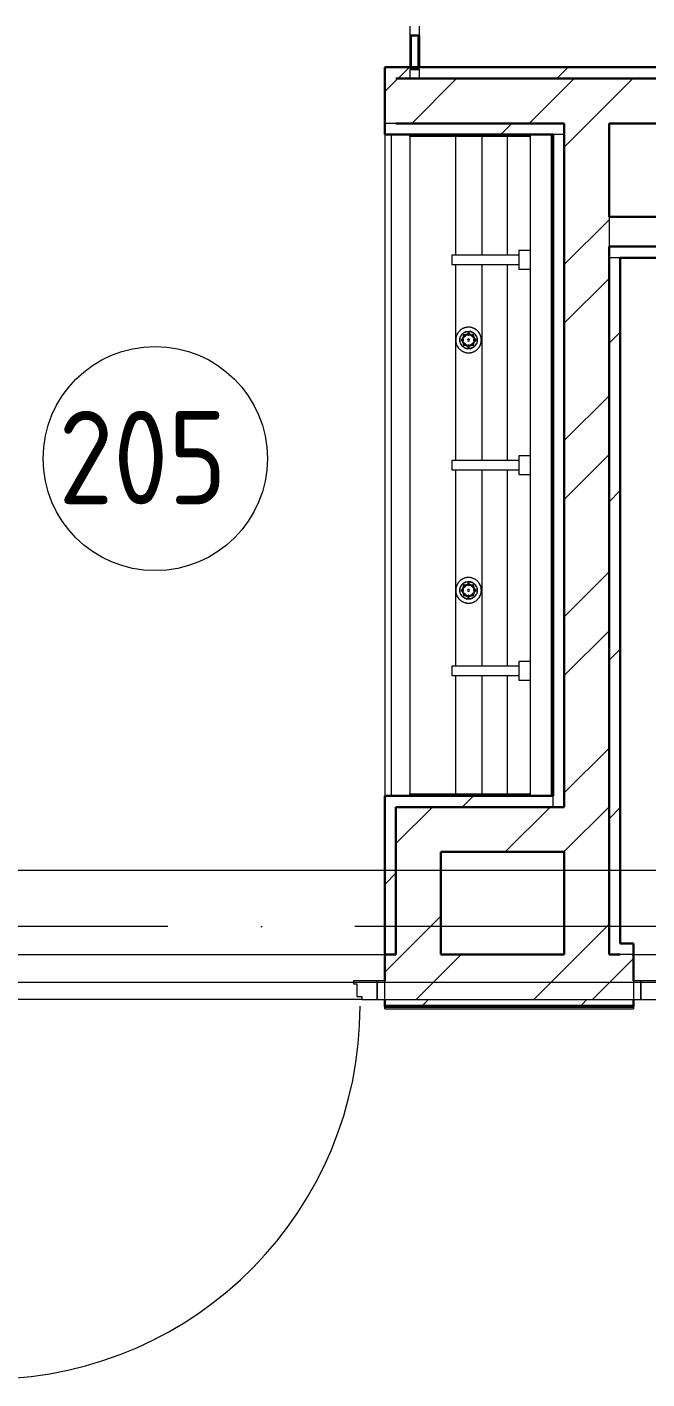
# Model space of a CAD drawing. Header units: millimetres. Extents: x -586848 to 520591, y -385801 to 675781.
# Drawn here: x 114362 to 116019, y 621460 to 625079 of the extents above; entities that cross this region are included whole.
import ezdxf

# ---------------------------------------------------------------- set-up
doc = ezdxf.new("R2010")
doc.units = ezdxf.units.MM
doc.linetypes.add('ADSK_Линия сетки', pattern=[25, 20, -2.5, 0, -2.5])
doc.linetypes.add('ADSK_Сверху', pattern=[450, 300, -150])
for name, color, linetype, lineweight in [('Витраж', 7, 'Continuous', 9), ('Двери', 252, 'Continuous', 9), ('Линии', 7, 'Continuous', 9), ('Марки помещений', 252, 'Continuous', 20), ('Ограждение', 252, 'Continuous', 9), ('Оси', 252, 'Continuous', 9), ('Сантехника', 252, 'Continuous', 9), ('Стены наружные', 7, 'Continuous', 18), ('Стены разрез', 7, 'Continuous', 30), ('Стены штриховка', 7, 'Continuous', 9)]:
    doc.layers.add(name, color=color, linetype=linetype, lineweight=lineweight)
doc.layers.add('Двери открывание', color=7, linetype='Continuous', lineweight=9, true_color=0xc0c0c0)
doc.styles.add('GOST Common_2', font='', dxfattribs={"width": 0.9, "height": 250})
doc.styles.get('GOST Common_2').set_extended_font_data('GOST type B')

# ---------------------------------------------------------------- blocks, each defined once
blk = doc.blocks.new('2 этаж')
at = {"layer": 'Витраж', "color": 251, "lineweight": 18, "true_color": 0x636466, "extrusion": (0, 0, -1)}
for p, q in [((116188.5, -7629.3), (116188.5, -7654.3)), ((116213.5, -7654.3), (116213.5, -7629.3)), ((116188.5, -7654.3), (116213.5, -7654.3))]:
    blk.add_line(p, q, dxfattribs=at)
at = {"layer": 'Витраж', "color": 251, "true_color": 0x636466}
for p, q in [((116188.5, -7654.3), (116188.5, -7739.3)), ((116213.5, -7654.3), (116213.5, -7739.3))]:
    blk.add_line(p, q, dxfattribs=at)
at = {"layer": 'Витраж', "color": 251, "lineweight": 18, "true_color": 0x636466}
for p, q in [((116213.5, -7744.3), (116188.5, -7744.3)), ((116188.5, -7744.3), (116188.5, -7769.3)), ((116188.5, -7769.3), (116213.5, -7769.3)), ((116213.5, -7769.3), (116213.5, -7744.3))]:
    blk.add_line(p, q, dxfattribs=at)
at = {"layer": 'Двери', "color": 251, "true_color": 0x636466}
for p, q in [((116101, -10184.3), (116037, -10184.3)), ((116037, -10184.3), (116037, -10192.3)), ((116037, -10192.3), (116046, -10192.3)), ((116046, -10192.3), (116046, -10226.3)), ((116121, -10184.3), (116101, -10184.3)), ((116101, -10184.3), (116101, -10234.3)), ((116101, -10234.3), (116101, -10184.3)), ((116121, -10234.3), (116121, -10184.3)), ((116786, -10184.3), (116786, -10234.3)), ((116806, -10184.3), (116786, -10184.3)), ((116806, -10234.3), (116806, -10184.3)), ((116870, -10184.3), (116806, -10184.3)), ((116806, -10184.3), (116806, -10234.3)), ((116046, -10226.3), (116060, -10226.3)), ((116060, -10226.3), (116060, -10234.3)), ((116060, -10234.3), (116101, -10234.3)), ((116101, -10234.3), (116121, -10234.3)), ((116786, -10234.3), (116806, -10234.3)), ((116806, -10234.3), (116847, -10234.3))]:
    blk.add_line(p, q, dxfattribs=at)
at = {"layer": 'Двери открывание', "color": 251, "true_color": 0x636466}
blk.add_arc((115057, -10252.3), 998, 271.0334, 0, dxfattribs=at)
at = {"layer": 'Линии', "color": 251, "linetype": 'ADSK_Сверху', "ltscale": 100, "true_color": 0x636466}
for p, q in [((117881, -9889.3), (107016, -9889.3)), ((117881, -10189.3), (107016, -10189.3))]:
    blk.add_line(p, q, dxfattribs=at)
at = {"layer": 'Марки помещений', "color": 251, "true_color": 0x636466}
blk.add_circle((115507.3, -8786.5), 300, dxfattribs=at)
at = {"layer": 'Ограждение', "color": 251, "true_color": 0x636466}
for p, q in [((116121, -10259.3), (116121, -10254.3)), ((116121, -10259.3), (116786, -10259.3)), ((116786, -10254.3), (116786, -10259.3))]:
    blk.add_line(p, q, dxfattribs=at)
at = {"layer": 'Оси', "color": 251, "linetype": 'ADSK_Линия сетки', "ltscale": 100, "true_color": 0x636466}
blk.add_line((170543.3, -10039.3), (93565.9, -10039.3), dxfattribs=at)
at = {"layer": 'Сантехника', "color": 251, "true_color": 0x636466}
for p, q in [((116121, -7919.3), (116121, -9689.3)), ((116138, -7919.3), (116138, -9689.3)), ((116188, -7924.3), (116188, -7919.3)), ((116188, -7924.3), (116188, -9684.3)), ((116499.1, -7924.3), (116188, -7924.3)), ((116309.9, -7924.3), (116309.9, -8241.8)), ((116380.6, -7924.3), (116380.6, -8241.8)), ((116448.6, -7924.3), (116448.6, -8241.8)), ((116499.1, -7919.3), (116499.1, -7924.3)), ((116507.6, -7924.3), (116499.1, -7924.3)), ((116507.6, -7924.3), (116510, -7924.3)), ((116510, -7919.3), (116510, -7924.3)), ((116510, -7924.3), (116510, -7919.3)), ((116510, -7924.3), (116510, -9684.3)), ((116566, -7919.3), (116566, -9689.3)), ((116480, -8241.8), (116300, -8241.8)), ((116300, -8241.8), (116300, -8266.8)), ((116510, -8229.3), (116480, -8229.3)), ((116480, -8229.3), (116480, -8279.3)), ((116300, -8266.8), (116480, -8266.8)), ((116309.9, -8266.8), (116309.9, -8791.8)), ((116380.6, -8266.8), (116380.6, -8791.8)), ((116448.6, -8266.7), (116448.6, -8791.8)), ((116480, -8279.3), (116510, -8279.3)), ((116480, -8791.8), (116300, -8791.8)), ((116300, -8791.8), (116300, -8816.8)), ((116510, -8779.3), (116480, -8779.3)), ((116480, -8779.3), (116480, -8829.3)), ((116300, -8816.8), (116480, -8816.8)), ((116309.9, -8816.8), (116309.9, -9341.8)), ((116380.6, -8816.8), (116380.6, -9341.8)), ((116448.6, -8816.7), (116448.6, -9341.8)), ((116480, -8829.3), (116510, -8829.3)), ((116510, -9329.3), (116480, -9329.3)), ((116480, -9329.3), (116480, -9379.3)), ((116480, -9341.8), (116300, -9341.8)), ((116300, -9341.8), (116300, -9366.8)), ((116300, -9366.8), (116480, -9366.8)), ((116309.9, -9366.8), (116309.9, -9684.3)), ((116380.6, -9366.8), (116380.6, -9684.3)), ((116448.6, -9366.7), (116448.6, -9684.3)), ((116480, -9379.3), (116510, -9379.3)), ((116188, -9689.3), (116188, -9684.3)), ((116188, -9684.3), (116499.1, -9684.3)), ((116499.1, -9684.3), (116507.6, -9684.3)), ((116499.1, -9684.3), (116499.1, -9689.3)), ((116510, -9684.3), (116507.6, -9684.3)), ((116510, -9684.3), (116510, -9689.3)), ((116510, -9689.3), (116510, -9684.3))]:
    blk.add_line(p, q, dxfattribs=at)
at = {"layer": 'Сантехника', "color": 251, "true_color": 0x636466, "flags": 128}
for points in [[(116379.3, -8469.3), (116379.3, -8467.9), (116379.2, -8466.5), (116379.1, -8465.1), (116378.9, -8463.8), (116378.6, -8462.4), (116378.3, -8461.1), (116378, -8459.8), (116377.6, -8458.5), (116377.1, -8457.2), (116376.6, -8455.9), (116376, -8454.6), (116375.4, -8453.4), (116374.8, -8452.2), (116374.1, -8451), (116373.3, -8449.9), (116372.5, -8448.8), (116371.7, -8447.7), (116370.8, -8446.6), (116369.9, -8445.6), (116368.9, -8444.6), (116367.9, -8443.7), (116366.9, -8442.8), (116365.8, -8442), (116364.7, -8441.2), (116363.5, -8440.4), (116362.4, -8439.7), (116361.2, -8439), (116359.9, -8438.4), (116358.7, -8437.8), (116357.4, -8437.3), (116356.1, -8436.8), (116354.8, -8436.4), (116353.5, -8436), (116352.2, -8435.7), (116350.8, -8435.5), (116349.5, -8435.2), (116348.1, -8435.1), (116346.7, -8435), (116345.4, -8435), (116344, -8435), (116342.6, -8435), (116341.3, -8435.2), (116339.9, -8435.3), (116338.6, -8435.6), (116337.2, -8435.9), (116335.9, -8436.2), (116334.6, -8436.6), (116333.3, -8437), (116332, -8437.5), (116330.7, -8438.1), (116329.5, -8438.7), (116328.3, -8439.3), (116327.1, -8440), (116325.9, -8440.7), (116324.8, -8441.5), (116323.7, -8442.4), (116322.7, -8443.2), (116321.6, -8444.1), (116320.7, -8445.1), (116319.7, -8446.1), (116318.8, -8447.1), (116317.9, -8448.2), (116317.1, -8449.3), (116316.3, -8450.4), (116315.6, -8451.6), (116314.9, -8452.8), (116314.3, -8454), (116313.7, -8455.2), (116313.2, -8456.5), (116312.7, -8457.8), (116312.3, -8459.1), (116311.9, -8460.4), (116311.5, -8461.7), (116311.3, -8463.1), (116311, -8464.4), (116310.9, -8465.8), (116310.8, -8467.1), (116310.7, -8468.5), (116310.7, -8469.3)], [(116321.7, -8469.3), (116321.7, -8468.3), (116321.8, -8467.4), (116321.9, -8466.5), (116322, -8465.5), (116322.2, -8464.6), (116322.4, -8463.7), (116322.6, -8462.8), (116322.9, -8461.9), (116323.2, -8461), (116323.5, -8460.2), (116323.9, -8459.3), (116324.3, -8458.5), (116324.8, -8457.7), (116325.3, -8456.9), (116325.8, -8456.1), (116326.3, -8455.3), (116326.9, -8454.6), (116327.5, -8453.9), (116328.1, -8453.2), (116328.8, -8452.5), (116329.5, -8451.9), (116330.2, -8451.3), (116330.9, -8450.7), (116331.6, -8450.2), (116332.4, -8449.6), (116333.2, -8449.2), (116334, -8448.7), (116334.9, -8448.3), (116335.7, -8447.9), (116336.6, -8447.5), (116337.4, -8447.2), (116338.3, -8446.9), (116339.2, -8446.7), (116340.1, -8446.5), (116341, -8446.3), (116342, -8446.2), (116342.9, -8446), (116343.8, -8446), (116344.8, -8446), (116345.7, -8446), (116346.6, -8446), (116347.5, -8446.1), (116348.5, -8446.2), (116349.4, -8446.4), (116350.3, -8446.6), (116351.2, -8446.8), (116352.1, -8447.1), (116353, -8447.4), (116353.8, -8447.7), (116354.7, -8448.1), (116355.5, -8448.5), (116356.4, -8448.9), (116357.2, -8449.4), (116358, -8449.9), (116358.7, -8450.4), (116359.5, -8451), (116360.2, -8451.6), (116360.9, -8452.2), (116361.5, -8452.8), (116362.2, -8453.5), (116362.8, -8454.2), (116363.4, -8454.9), (116363.9, -8455.7), (116364.5, -8456.5), (116365, -8457.2), (116365.4, -8458.1), (116365.9, -8458.9), (116366.3, -8459.7), (116366.6, -8460.6), (116367, -8461.4), (116367.3, -8462.3), (116367.5, -8463.2), (116367.7, -8464.1), (116367.9, -8465), (116368.1, -8466), (116368.2, -8466.9), (116368.3, -8467.8), (116368.3, -8468.8), (116368.3, -8469.3)], [(116322.1, -8465), (116321.9, -8466), (116321.8, -8466.9), (116321.8, -8467.8), (116321.7, -8468.8), (116321.7, -8469.3)], [(116322, -8469.3), (116322, -8468.3), (116322, -8467.4), (116322.1, -8466.5), (116322.3, -8465.6), (116322.4, -8464.7), (116322.6, -8463.8)], [(116324.6, -8458.6), (116325, -8457.8), (116325.5, -8457), (116326, -8456.2), (116326.5, -8455.5), (116327.1, -8454.8), (116327.7, -8454.1), (116328.3, -8453.4), (116329, -8452.7), (116329.6, -8452.1), (116330.3, -8451.5), (116331, -8450.9)], [(116328.5, -8452.8), (116327.8, -8453.5), (116327.2, -8454.2), (116326.6, -8454.9), (116326.1, -8455.7), (116325.5, -8456.5), (116325, -8457.2), (116324.6, -8458.1)], [(116328.8, -8469.3), (116328.8, -8468.6), (116328.9, -8468), (116328.9, -8467.3), (116329, -8466.7), (116329.1, -8466), (116329.3, -8465.4), (116329.4, -8464.8), (116329.6, -8464.2), (116329.8, -8463.5), (116330.1, -8462.9), (116330.3, -8462.4), (116330.6, -8461.8), (116330.9, -8461.2), (116331.3, -8460.6), (116331.6, -8460.1), (116332, -8459.6), (116332.4, -8459.1), (116332.8, -8458.6), (116333.3, -8458.1), (116333.7, -8457.6), (116334.2, -8457.2), (116334.7, -8456.8), (116335.2, -8456.4), (116335.7, -8456), (116336.3, -8455.6)], [(116331.8, -8450.4), (116332.6, -8449.9), (116333.3, -8449.4), (116334.1, -8448.9), (116335, -8448.5), (116335.8, -8448.1), (116336.7, -8447.8), (116337.5, -8447.5)], [(116337, -8447.4), (116336.2, -8447.7), (116335.3, -8448.1), (116334.5, -8448.5)], [(116341.1, -8446.6), (116342, -8446.4), (116342.9, -8446.3), (116343.8, -8446.2), (116344.8, -8446.2), (116345.7, -8446.2), (116346.6, -8446.3), (116347.5, -8446.4), (116348.4, -8446.5), (116349.3, -8446.6), (116350.2, -8446.8), (116351.1, -8447), (116352, -8447.3), (116352.9, -8447.6), (116353.7, -8447.9), (116354.6, -8448.3), (116355.4, -8448.7), (116356.2, -8449.1), (116357, -8449.6), (116357.8, -8450.1), (116358.6, -8450.6), (116359.3, -8451.2), (116360, -8451.8), (116360.7, -8452.4), (116361.4, -8453), (116362, -8453.7), (116362.6, -8454.4), (116363.2, -8455.1), (116363.7, -8455.8), (116364.3, -8456.6), (116364.7, -8457.4), (116365.2, -8458.2)], [(116341.6, -8453.4), (116342.3, -8453.3), (116342.9, -8453.2), (116343.5, -8453.1), (116344.2, -8453.1), (116344.8, -8453.1), (116345.5, -8453.1), (116346.1, -8453.1), (116346.8, -8453.1), (116347.4, -8453.2), (116348.1, -8453.3)], [(116356, -8448.7), (116355.2, -8448.3), (116354.3, -8447.9), (116353.4, -8447.5), (116352.6, -8447.2), (116351.7, -8446.9), (116350.8, -8446.7), (116349.9, -8446.5), (116349, -8446.3), (116348, -8446.2)], [(116354, -8455.8), (116354.5, -8456.2), (116355.1, -8456.5), (116355.6, -8457), (116356, -8457.4), (116356.5, -8457.8), (116357, -8458.3), (116357.4, -8458.8), (116357.8, -8459.3), (116358.2, -8459.8), (116358.5, -8460.4), (116358.9, -8460.9), (116359.2, -8461.5), (116359.5, -8462), (116359.8, -8462.6), (116360, -8463.2), (116360.3, -8463.8), (116360.5, -8464.4), (116360.7, -8465.1), (116360.8, -8465.7), (116360.9, -8466.3), (116361, -8467), (116361.1, -8467.6), (116361.2, -8468.3), (116361.2, -8468.9), (116361.2, -8469.3)], [(116365.2, -8457.7), (116364.7, -8456.9), (116364.2, -8456.1), (116363.7, -8455.3), (116363.1, -8454.6), (116362.5, -8453.9), (116361.9, -8453.2), (116361.2, -8452.5)], [(116367.5, -8464.2), (116367.7, -8465.1), (116367.8, -8466), (116367.9, -8466.9), (116368, -8467.8), (116368, -8468.8), (116368, -8469.3)], [(116368.3, -8469.3), (116368.3, -8468.3), (116368.2, -8467.4), (116368.1, -8466.5), (116368, -8465.5)], [(116310.7, -8469.3), (116310.7, -8470.6), (116310.8, -8472), (116311, -8473.4), (116311.1, -8474.7), (116311.4, -8476.1), (116311.7, -8477.4), (116312, -8478.7), (116312.4, -8480), (116312.9, -8481.3), (116313.4, -8482.6), (116314, -8483.9), (116314.6, -8485.1), (116315.2, -8486.3), (116315.9, -8487.5), (116316.7, -8488.6), (116317.5, -8489.7), (116318.3, -8490.8), (116319.2, -8491.9), (116320.1, -8492.9), (116321.1, -8493.9), (116322.1, -8494.8), (116323.2, -8495.7), (116324.2, -8496.5), (116325.3, -8497.4), (116326.5, -8498.1), (116327.6, -8498.8), (116328.8, -8499.5), (116330.1, -8500.1), (116331.3, -8500.7), (116332.6, -8501.2), (116333.9, -8501.7), (116335.2, -8502.1), (116336.5, -8502.5), (116337.8, -8502.8), (116339.2, -8503.1), (116340.5, -8503.3), (116341.9, -8503.4), (116343.3, -8503.5), (116344.6, -8503.6), (116346, -8503.5), (116347.4, -8503.5), (116348.7, -8503.3), (116350.1, -8503.2), (116351.5, -8502.9), (116352.8, -8502.7), (116354.1, -8502.3), (116355.4, -8501.9), (116356.7, -8501.5), (116358, -8501), (116359.3, -8500.4), (116360.5, -8499.8), (116361.7, -8499.2), (116362.9, -8498.5), (116364.1, -8497.8), (116365.2, -8497), (116366.3, -8496.2), (116367.3, -8495.3), (116368.4, -8494.4), (116369.4, -8493.4), (116370.3, -8492.4), (116371.2, -8491.4), (116372.1, -8490.3), (116372.9, -8489.2), (116373.7, -8488.1), (116374.4, -8486.9), (116375.1, -8485.7), (116375.7, -8484.5), (116376.3, -8483.3), (116376.8, -8482), (116377.3, -8480.7), (116377.8, -8479.4), (116378.1, -8478.1), (116378.5, -8476.8), (116378.7, -8475.4), (116379, -8474.1), (116379.1, -8472.7), (116379.2, -8471.4), (116379.3, -8470), (116379.3, -8469.3)], [(116321.7, -8469.3), (116321.7, -8470.2), (116321.8, -8471.1), (116321.9, -8472), (116322, -8473)], [(116368.3, -8469.3), (116368.3, -8470.2), (116368.2, -8471.1), (116368.1, -8472), (116368, -8473), (116367.8, -8473.9), (116367.6, -8474.8), (116367.4, -8475.7), (116367.1, -8476.6), (116366.8, -8477.5), (116366.5, -8478.3), (116366.1, -8479.2), (116365.7, -8480), (116365.2, -8480.8), (116364.7, -8481.6), (116364.2, -8482.4), (116363.7, -8483.2), (116363.1, -8483.9), (116362.5, -8484.6), (116361.9, -8485.3), (116361.2, -8486), (116360.6, -8486.6), (116359.9, -8487.2), (116359.1, -8487.8), (116358.4, -8488.3), (116357.6, -8488.9), (116356.8, -8489.3), (116356, -8489.8), (116355.2, -8490.2), (116354.3, -8490.6), (116353.4, -8491), (116352.6, -8491.3), (116351.7, -8491.6), (116350.8, -8491.8), (116349.9, -8492), (116349, -8492.2), (116348, -8492.4), (116347.1, -8492.5), (116346.2, -8492.5), (116345.3, -8492.6), (116344.3, -8492.5), (116343.4, -8492.5), (116342.5, -8492.4), (116341.5, -8492.3), (116340.6, -8492.1), (116339.7, -8491.9), (116338.8, -8491.7), (116337.9, -8491.4), (116337, -8491.1), (116336.2, -8490.8), (116335.3, -8490.4), (116334.5, -8490), (116333.6, -8489.6), (116332.8, -8489.1), (116332.1, -8488.6), (116331.3, -8488.1), (116330.6, -8487.5), (116329.8, -8486.9), (116329.1, -8486.3), (116328.5, -8485.7), (116327.8, -8485), (116327.2, -8484.3), (116326.6, -8483.6), (116326.1, -8482.8), (116325.5, -8482.1), (116325, -8481.3), (116324.6, -8480.5), (116324.1, -8479.6), (116323.7, -8478.8), (116323.4, -8477.9), (116323.1, -8477.1), (116322.8, -8476.2), (116322.5, -8475.3), (116322.3, -8474.4), (116322.1, -8473.5), (116321.9, -8472.5), (116321.8, -8471.6), (116321.8, -8470.7), (116321.7, -8469.8), (116321.7, -8469.3)], [(116322.5, -8474.3), (116322.3, -8473.4), (116322.2, -8472.5), (116322.1, -8471.6), (116322, -8470.7), (116322, -8469.8), (116322, -8469.3)], [(116358.2, -8488.1), (116357.5, -8488.6), (116356.7, -8489.1), (116355.9, -8489.6), (116355, -8490), (116354.2, -8490.4), (116353.4, -8490.7), (116352.5, -8491), (116351.6, -8491.3), (116350.7, -8491.6), (116349.8, -8491.8), (116348.9, -8492), (116348, -8492.1), (116347.1, -8492.2), (116346.2, -8492.3), (116345.3, -8492.3), (116344.3, -8492.3), (116343.4, -8492.2), (116342.5, -8492.2), (116341.6, -8492), (116340.7, -8491.9), (116339.8, -8491.7), (116338.9, -8491.5), (116338, -8491.2), (116337.1, -8490.9), (116336.3, -8490.6), (116335.4, -8490.2), (116334.6, -8489.8), (116333.8, -8489.4), (116333, -8488.9), (116332.2, -8488.4), (116331.4, -8487.9), (116330.7, -8487.3), (116330, -8486.7), (116329.3, -8486.1), (116328.7, -8485.5), (116328, -8484.8), (116327.4, -8484.1), (116326.8, -8483.4), (116326.3, -8482.7), (116325.8, -8481.9), (116325.3, -8481.1), (116324.8, -8480.3)], [(116324.8, -8480.8), (116325.3, -8481.6), (116325.8, -8482.4), (116326.3, -8483.2), (116326.9, -8483.9), (116327.5, -8484.6), (116328.1, -8485.3), (116328.8, -8486)], [(116336, -8482.7), (116335.5, -8482.4), (116335, -8482), (116334.5, -8481.5), (116334, -8481.1), (116333.5, -8480.7), (116333.1, -8480.2), (116332.6, -8479.7), (116332.2, -8479.2), (116331.8, -8478.7), (116331.5, -8478.2), (116331.1, -8477.6), (116330.8, -8477), (116330.5, -8476.5), (116330.2, -8475.9), (116330, -8475.3), (116329.7, -8474.7), (116329.5, -8474.1), (116329.4, -8473.4), (116329.2, -8472.8), (116329.1, -8472.2), (116329, -8471.5), (116328.9, -8470.9), (116328.8, -8470.3), (116328.8, -8469.6), (116328.8, -8469.3)], [(116334, -8489.8), (116334.9, -8490.2), (116335.7, -8490.6), (116336.6, -8491), (116337.4, -8491.3), (116338.3, -8491.6), (116339.2, -8491.8), (116340.1, -8492), (116341, -8492.2), (116342, -8492.4)], [(116348.4, -8485.1), (116347.8, -8485.2), (116347.1, -8485.3), (116346.5, -8485.4), (116345.8, -8485.4), (116345.2, -8485.5), (116344.5, -8485.4), (116343.9, -8485.4), (116343.2, -8485.4), (116342.6, -8485.3), (116342, -8485.2)], [(116348.5, -8492.3), (116349.4, -8492.1), (116350.3, -8491.9), (116351.2, -8491.7), (116352.1, -8491.4), (116353, -8491.1), (116353.8, -8490.8), (116354.7, -8490.4), (116355.5, -8490)], [(116361.2, -8469.3), (116361.2, -8469.9), (116361.2, -8470.5), (116361.1, -8471.2), (116361, -8471.8), (116360.9, -8472.5), (116360.7, -8473.1), (116360.6, -8473.7), (116360.4, -8474.3), (116360.2, -8475), (116359.9, -8475.6), (116359.7, -8476.2), (116359.4, -8476.7), (116359.1, -8477.3), (116358.7, -8477.9), (116358.4, -8478.4), (116358, -8478.9), (116357.6, -8479.4), (116357.2, -8479.9), (116356.7, -8480.4), (116356.3, -8480.9), (116355.8, -8481.3), (116355.3, -8481.7), (116354.8, -8482.1), (116354.3, -8482.5), (116353.8, -8482.9)], [(116365.4, -8479.9), (116365, -8480.7), (116364.5, -8481.5), (116364, -8482.3), (116363.5, -8483), (116362.9, -8483.7), (116362.3, -8484.4), (116361.7, -8485.1), (116361.1, -8485.8), (116360.4, -8486.4), (116359.7, -8487), (116359, -8487.6)], [(116361.5, -8485.7), (116362.2, -8485), (116362.8, -8484.3), (116363.4, -8483.6), (116363.9, -8482.8), (116364.5, -8482.1), (116365, -8481.3), (116365.4, -8480.5)], [(116368, -8469.3), (116368, -8470.2), (116368, -8471.1), (116367.9, -8472), (116367.7, -8472.9), (116367.6, -8473.8), (116367.4, -8474.7)], [(116367.9, -8473.5), (116368.1, -8472.5), (116368.2, -8471.6), (116368.3, -8470.7), (116368.3, -8469.8), (116368.3, -8469.3)], [(116379.3, -9139.3), (116379.3, -9137.9), (116379.2, -9136.5), (116379.1, -9135.1), (116378.9, -9133.8), (116378.6, -9132.4), (116378.3, -9131.1), (116378, -9129.8), (116377.6, -9128.5), (116377.1, -9127.2), (116376.6, -9125.9), (116376, -9124.6), (116375.4, -9123.4), (116374.8, -9122.2), (116374.1, -9121), (116373.3, -9119.9), (116372.5, -9118.8), (116371.7, -9117.7), (116370.8, -9116.6), (116369.9, -9115.6), (116368.9, -9114.6), (116367.9, -9113.7), (116366.9, -9112.8), (116365.8, -9112), (116364.7, -9111.2), (116363.5, -9110.4), (116362.4, -9109.7), (116361.2, -9109), (116359.9, -9108.4), (116358.7, -9107.8), (116357.4, -9107.3), (116356.1, -9106.8), (116354.8, -9106.4), (116353.5, -9106), (116352.2, -9105.7), (116350.8, -9105.5), (116349.5, -9105.2), (116348.1, -9105.1), (116346.7, -9105), (116345.4, -9105), (116344, -9105), (116342.6, -9105), (116341.3, -9105.2), (116339.9, -9105.3), (116338.6, -9105.6), (116337.2, -9105.9), (116335.9, -9106.2), (116334.6, -9106.6), (116333.3, -9107), (116332, -9107.5), (116330.7, -9108.1), (116329.5, -9108.7), (116328.3, -9109.3), (116327.1, -9110), (116325.9, -9110.7), (116324.8, -9111.5), (116323.7, -9112.4), (116322.7, -9113.2), (116321.6, -9114.1), (116320.7, -9115.1), (116319.7, -9116.1), (116318.8, -9117.1), (116317.9, -9118.2), (116317.1, -9119.3), (116316.3, -9120.4), (116315.6, -9121.6), (116314.9, -9122.8), (116314.3, -9124), (116313.7, -9125.2), (116313.2, -9126.5), (116312.7, -9127.8), (116312.3, -9129.1), (116311.9, -9130.4), (116311.5, -9131.7), (116311.3, -9133.1), (116311, -9134.4), (116310.9, -9135.8), (116310.8, -9137.1), (116310.7, -9138.5), (116310.7, -9139.3)], [(116321.7, -9139.3), (116321.7, -9138.3), (116321.8, -9137.4), (116321.9, -9136.5), (116322, -9135.5), (116322.2, -9134.6), (116322.4, -9133.7), (116322.6, -9132.8), (116322.9, -9131.9), (116323.2, -9131), (116323.5, -9130.2), (116323.9, -9129.3), (116324.3, -9128.5), (116324.8, -9127.7), (116325.3, -9126.9), (116325.8, -9126.1), (116326.3, -9125.3), (116326.9, -9124.6), (116327.5, -9123.9), (116328.1, -9123.2), (116328.8, -9122.5), (116329.5, -9121.9), (116330.2, -9121.3), (116330.9, -9120.7), (116331.6, -9120.2), (116332.4, -9119.6), (116333.2, -9119.2), (116334, -9118.7), (116334.9, -9118.3), (116335.7, -9117.9), (116336.6, -9117.5), (116337.4, -9117.2), (116338.3, -9116.9), (116339.2, -9116.7), (116340.1, -9116.5), (116341, -9116.3), (116342, -9116.2), (116342.9, -9116), (116343.8, -9116), (116344.8, -9116), (116345.7, -9116), (116346.6, -9116), (116347.5, -9116.1), (116348.5, -9116.2), (116349.4, -9116.4), (116350.3, -9116.6), (116351.2, -9116.8), (116352.1, -9117.1), (116353, -9117.4), (116353.8, -9117.7), (116354.7, -9118.1), (116355.5, -9118.5), (116356.4, -9118.9), (116357.2, -9119.4), (116358, -9119.9), (116358.7, -9120.4), (116359.5, -9121), (116360.2, -9121.6), (116360.9, -9122.2), (116361.5, -9122.8), (116362.2, -9123.5), (116362.8, -9124.2), (116363.4, -9124.9), (116363.9, -9125.7), (116364.5, -9126.5), (116365, -9127.2), (116365.4, -9128.1), (116365.9, -9128.9), (116366.3, -9129.7), (116366.6, -9130.6), (116367, -9131.4), (116367.3, -9132.3), (116367.5, -9133.2), (116367.7, -9134.1), (116367.9, -9135), (116368.1, -9136), (116368.2, -9136.9), (116368.3, -9137.8), (116368.3, -9138.8), (116368.3, -9139.3)], [(116331.8, -9120.4), (116332.6, -9119.9), (116333.3, -9119.4), (116334.1, -9118.9), (116335, -9118.5), (116335.8, -9118.1), (116336.7, -9117.8), (116337.5, -9117.5)], [(116337, -9117.4), (116336.2, -9117.7), (116335.3, -9118.1), (116334.5, -9118.5)], [(116341.1, -9116.6), (116342, -9116.4), (116342.9, -9116.3), (116343.8, -9116.2), (116344.8, -9116.2), (116345.7, -9116.2), (116346.6, -9116.3), (116347.5, -9116.4), (116348.4, -9116.5), (116349.3, -9116.6), (116350.2, -9116.8), (116351.1, -9117), (116352, -9117.3), (116352.9, -9117.6), (116353.7, -9117.9), (116354.6, -9118.3), (116355.4, -9118.7), (116356.2, -9119.1), (116357, -9119.6), (116357.8, -9120.1), (116358.6, -9120.6), (116359.3, -9121.2), (116360, -9121.8), (116360.7, -9122.4), (116361.4, -9123), (116362, -9123.7), (116362.6, -9124.4), (116363.2, -9125.1), (116363.7, -9125.8), (116364.3, -9126.6), (116364.7, -9127.4), (116365.2, -9128.2)], [(116356, -9118.7), (116355.2, -9118.3), (116354.3, -9117.9), (116353.4, -9117.5), (116352.6, -9117.2), (116351.7, -9116.9), (116350.8, -9116.7), (116349.9, -9116.5), (116349, -9116.3), (116348, -9116.2)], [(116310.7, -9139.3), (116310.7, -9140.6), (116310.8, -9142), (116311, -9143.4), (116311.1, -9144.7), (116311.4, -9146.1), (116311.7, -9147.4), (116312, -9148.7), (116312.4, -9150), (116312.9, -9151.3), (116313.4, -9152.6), (116314, -9153.9), (116314.6, -9155.1), (116315.2, -9156.3), (116315.9, -9157.5), (116316.7, -9158.6), (116317.5, -9159.7), (116318.3, -9160.8), (116319.2, -9161.9), (116320.1, -9162.9), (116321.1, -9163.9), (116322.1, -9164.8), (116323.2, -9165.7), (116324.2, -9166.5), (116325.3, -9167.4), (116326.5, -9168.1), (116327.6, -9168.8), (116328.8, -9169.5), (116330.1, -9170.1), (116331.3, -9170.7), (116332.6, -9171.2), (116333.9, -9171.7), (116335.2, -9172.1), (116336.5, -9172.5), (116337.8, -9172.8), (116339.2, -9173.1), (116340.5, -9173.3), (116341.9, -9173.4), (116343.3, -9173.5), (116344.6, -9173.6), (116346, -9173.5), (116347.4, -9173.5), (116348.7, -9173.3), (116350.1, -9173.2), (116351.5, -9172.9), (116352.8, -9172.7), (116354.1, -9172.3), (116355.4, -9171.9), (116356.7, -9171.5), (116358, -9171), (116359.3, -9170.4), (116360.5, -9169.8), (116361.7, -9169.2), (116362.9, -9168.5), (116364.1, -9167.8), (116365.2, -9167), (116366.3, -9166.2), (116367.3, -9165.3), (116368.4, -9164.4), (116369.4, -9163.4), (116370.3, -9162.4), (116371.2, -9161.4), (116372.1, -9160.3), (116372.9, -9159.2), (116373.7, -9158.1), (116374.4, -9156.9), (116375.1, -9155.7), (116375.7, -9154.5), (116376.3, -9153.3), (116376.8, -9152), (116377.3, -9150.7), (116377.8, -9149.4), (116378.1, -9148.1), (116378.5, -9146.8), (116378.7, -9145.4), (116379, -9144.1), (116379.1, -9142.7), (116379.2, -9141.4), (116379.3, -9140), (116379.3, -9139.3)], [(116322.1, -9135), (116321.9, -9136), (116321.8, -9136.9), (116321.8, -9137.8), (116321.7, -9138.8), (116321.7, -9139.3)], [(116321.7, -9139.3), (116321.7, -9140.2), (116321.8, -9141.1), (116321.9, -9142), (116322, -9143)], [(116368.3, -9139.3), (116368.3, -9140.2), (116368.2, -9141.1), (116368.1, -9142), (116368, -9143), (116367.8, -9143.9), (116367.6, -9144.8), (116367.4, -9145.7), (116367.1, -9146.6), (116366.8, -9147.5), (116366.5, -9148.3), (116366.1, -9149.2), (116365.7, -9150), (116365.2, -9150.8), (116364.7, -9151.6), (116364.2, -9152.4), (116363.7, -9153.2), (116363.1, -9153.9), (116362.5, -9154.6), (116361.9, -9155.3), (116361.2, -9156), (116360.6, -9156.6), (116359.9, -9157.2), (116359.1, -9157.8), (116358.4, -9158.3), (116357.6, -9158.9), (116356.8, -9159.3), (116356, -9159.8), (116355.2, -9160.2), (116354.3, -9160.6), (116353.4, -9161), (116352.6, -9161.3), (116351.7, -9161.6), (116350.8, -9161.8), (116349.9, -9162), (116349, -9162.2), (116348, -9162.4), (116347.1, -9162.5), (116346.2, -9162.5), (116345.3, -9162.6), (116344.3, -9162.5), (116343.4, -9162.5), (116342.5, -9162.4), (116341.5, -9162.3), (116340.6, -9162.1), (116339.7, -9161.9), (116338.8, -9161.7), (116337.9, -9161.4), (116337, -9161.1), (116336.2, -9160.8), (116335.3, -9160.4), (116334.5, -9160), (116333.6, -9159.6), (116332.8, -9159.1), (116332.1, -9158.6), (116331.3, -9158.1), (116330.6, -9157.5), (116329.8, -9156.9), (116329.1, -9156.3), (116328.5, -9155.7), (116327.8, -9155), (116327.2, -9154.3), (116326.6, -9153.6), (116326.1, -9152.8), (116325.5, -9152.1), (116325, -9151.3), (116324.6, -9150.5), (116324.1, -9149.6), (116323.7, -9148.8), (116323.4, -9147.9), (116323.1, -9147.1), (116322.8, -9146.2), (116322.5, -9145.3), (116322.3, -9144.4), (116322.1, -9143.5), (116321.9, -9142.5), (116321.8, -9141.6), (116321.8, -9140.7), (116321.7, -9139.8), (116321.7, -9139.3)], [(116322, -9139.3), (116322, -9138.3), (116322, -9137.4), (116322.1, -9136.5), (116322.3, -9135.6), (116322.4, -9134.7), (116322.6, -9133.8)], [(116322.5, -9144.3), (116322.3, -9143.4), (116322.2, -9142.5), (116322.1, -9141.6), (116322, -9140.7), (116322, -9139.8), (116322, -9139.3)], [(116324.6, -9128.6), (116325, -9127.8), (116325.5, -9127), (116326, -9126.2), (116326.5, -9125.5), (116327.1, -9124.8), (116327.7, -9124.1), (116328.3, -9123.4), (116329, -9122.7), (116329.6, -9122.1), (116330.3, -9121.5), (116331, -9120.9)], [(116328.5, -9122.8), (116327.8, -9123.5), (116327.2, -9124.2), (116326.6, -9124.9), (116326.1, -9125.7), (116325.5, -9126.5), (116325, -9127.2), (116324.6, -9128.1)], [(116358.2, -9158.1), (116357.5, -9158.6), (116356.7, -9159.1), (116355.9, -9159.6), (116355, -9160), (116354.2, -9160.4), (116353.4, -9160.7), (116352.5, -9161), (116351.6, -9161.3), (116350.7, -9161.6), (116349.8, -9161.8), (116348.9, -9162), (116348, -9162.1), (116347.1, -9162.2), (116346.2, -9162.3), (116345.3, -9162.3), (116344.3, -9162.3), (116343.4, -9162.2), (116342.5, -9162.2), (116341.6, -9162), (116340.7, -9161.9), (116339.8, -9161.7), (116338.9, -9161.5), (116338, -9161.2), (116337.1, -9160.9), (116336.3, -9160.6), (116335.4, -9160.2), (116334.6, -9159.8), (116333.8, -9159.4), (116333, -9158.9), (116332.2, -9158.4), (116331.4, -9157.9), (116330.7, -9157.3), (116330, -9156.7), (116329.3, -9156.1), (116328.7, -9155.5), (116328, -9154.8), (116327.4, -9154.1), (116326.8, -9153.4), (116326.3, -9152.7), (116325.8, -9151.9), (116325.3, -9151.1), (116324.8, -9150.3)], [(116324.8, -9150.8), (116325.3, -9151.6), (116325.8, -9152.4), (116326.3, -9153.2), (116326.9, -9153.9), (116327.5, -9154.6), (116328.1, -9155.3), (116328.8, -9156)], [(116328.8, -9139.3), (116328.8, -9138.6), (116328.9, -9138), (116328.9, -9137.3), (116329, -9136.7), (116329.1, -9136), (116329.3, -9135.4), (116329.4, -9134.8), (116329.6, -9134.2), (116329.8, -9133.5), (116330.1, -9132.9), (116330.3, -9132.4), (116330.6, -9131.8), (116330.9, -9131.2), (116331.3, -9130.6), (116331.6, -9130.1), (116332, -9129.6), (116332.4, -9129.1), (116332.8, -9128.6), (116333.3, -9128.1), (116333.7, -9127.6), (116334.2, -9127.2), (116334.7, -9126.8), (116335.2, -9126.4), (116335.7, -9126), (116336.3, -9125.6)], [(116336, -9152.7), (116335.5, -9152.4), (116335, -9152), (116334.5, -9151.5), (116334, -9151.1), (116333.5, -9150.7), (116333.1, -9150.2), (116332.6, -9149.7), (116332.2, -9149.2), (116331.8, -9148.7), (116331.5, -9148.2), (116331.1, -9147.6), (116330.8, -9147), (116330.5, -9146.5), (116330.2, -9145.9), (116330, -9145.3), (116329.7, -9144.7), (116329.5, -9144.1), (116329.4, -9143.4), (116329.2, -9142.8), (116329.1, -9142.2), (116329, -9141.5), (116328.9, -9140.9), (116328.8, -9140.3), (116328.8, -9139.6), (116328.8, -9139.3)], [(116341.6, -9123.4), (116342.3, -9123.3), (116342.9, -9123.2), (116343.5, -9123.1), (116344.2, -9123.1), (116344.8, -9123.1), (116345.5, -9123.1), (116346.1, -9123.1), (116346.8, -9123.1), (116347.4, -9123.2), (116348.1, -9123.3)], [(116348.4, -9155.1), (116347.8, -9155.2), (116347.1, -9155.3), (116346.5, -9155.4), (116345.8, -9155.4), (116345.2, -9155.5), (116344.5, -9155.4), (116343.9, -9155.4), (116343.2, -9155.4), (116342.6, -9155.3), (116342, -9155.2)], [(116361.2, -9139.3), (116361.2, -9139.9), (116361.2, -9140.5), (116361.1, -9141.2), (116361, -9141.8), (116360.9, -9142.5), (116360.7, -9143.1), (116360.6, -9143.7), (116360.4, -9144.3), (116360.2, -9145), (116359.9, -9145.6), (116359.7, -9146.2), (116359.4, -9146.7), (116359.1, -9147.3), (116358.7, -9147.9), (116358.4, -9148.4), (116358, -9148.9), (116357.6, -9149.4), (116357.2, -9149.9), (116356.7, -9150.4), (116356.3, -9150.9), (116355.8, -9151.3), (116355.3, -9151.7), (116354.8, -9152.1), (116354.3, -9152.5), (116353.8, -9152.9)], [(116354, -9125.8), (116354.5, -9126.2), (116355.1, -9126.5), (116355.6, -9127), (116356, -9127.4), (116356.5, -9127.8), (116357, -9128.3), (116357.4, -9128.8), (116357.8, -9129.3), (116358.2, -9129.8), (116358.5, -9130.4), (116358.9, -9130.9), (116359.2, -9131.5), (116359.5, -9132), (116359.8, -9132.6), (116360, -9133.2), (116360.3, -9133.8), (116360.5, -9134.4), (116360.7, -9135.1), (116360.8, -9135.7), (116360.9, -9136.3), (116361, -9137), (116361.1, -9137.6), (116361.2, -9138.3), (116361.2, -9138.9), (116361.2, -9139.3)], [(116365.4, -9149.9), (116365, -9150.7), (116364.5, -9151.5), (116364, -9152.3), (116363.5, -9153), (116362.9, -9153.7), (116362.3, -9154.4), (116361.7, -9155.1), (116361.1, -9155.8), (116360.4, -9156.4), (116359.7, -9157), (116359, -9157.6)], [(116365.2, -9127.7), (116364.7, -9126.9), (116364.2, -9126.1), (116363.7, -9125.3), (116363.1, -9124.6), (116362.5, -9123.9), (116361.9, -9123.2), (116361.2, -9122.5)], [(116361.5, -9155.7), (116362.2, -9155), (116362.8, -9154.3), (116363.4, -9153.6), (116363.9, -9152.8), (116364.5, -9152.1), (116365, -9151.3), (116365.4, -9150.5)], [(116368, -9139.3), (116368, -9140.2), (116368, -9141.1), (116367.9, -9142), (116367.7, -9142.9), (116367.6, -9143.8), (116367.4, -9144.7)], [(116367.5, -9134.2), (116367.7, -9135.1), (116367.8, -9136), (116367.9, -9136.9), (116368, -9137.8), (116368, -9138.8), (116368, -9139.3)], [(116367.9, -9143.5), (116368.1, -9142.5), (116368.2, -9141.6), (116368.3, -9140.7), (116368.3, -9139.8), (116368.3, -9139.3)], [(116368.3, -9139.3), (116368.3, -9138.3), (116368.2, -9137.4), (116368.1, -9136.5), (116368, -9135.5)], [(116334.1, -9159.8), (116334.9, -9160.2), (116335.7, -9160.6), (116336.6, -9161), (116337.4, -9161.3), (116338.3, -9161.6), (116339.2, -9161.8), (116340.1, -9162), (116341, -9162.2), (116342, -9162.4)], [(116348.5, -9162.3), (116349.4, -9162.1), (116350.3, -9161.9), (116351.2, -9161.7), (116352.1, -9161.4), (116353, -9161.1), (116353.8, -9160.8), (116354.7, -9160.4), (116355.5, -9160)]]:
    blk.add_lwpolyline(points, dxfattribs=at)
at = {"layer": 'Сантехника', "color": 251, "true_color": 0x636466}
for centre, radius, start, end in [((116345, -8469.3), 34.3, 170.2639, 180), ((116345, -8469.3), 34.3, 164.3157, 167.198), ((116345, -8469.3), 34.3, 145.0376, 161.2102), ((116345, -8469.3), 34.3, 112.2071, 130.7179), ((116345, -8469.3), 23, 144, 154.1058), ((116328.8, -8469.3), 3, 90, 180), ((116328.8, -8469.3), 3, 90, 105), ((116345, -8469.3), 16.2, 158.4339, 180), ((116328.8, -8469.3), 3, 30, 90), ((116328.8, -8469.3), 3, 0, 90), ((116345, -8469.3), 15.9, 0, 180), ((116333.6, -8457.8), 3, 45, 225), ((116333.6, -8457.8), 3, 135, 195), ((116345, -8469.3), 18.1, 136.1528, 141.4432), ((116345, -8469.3), 14.1, 173.2684, 180), ((116333.6, -8457.8), 3, 210, 225), ((116333.6, -8457.8), 3, 225, 45), ((116333.6, -8457.8), 3, 225, 285), ((116345, -8469.3), 16.2, 110.5449, 140.3404), ((116333.6, -8457.8), 3, 90, 107.905), ((116345, -8469.3), 14.1, 124.7852, 137.7972), ((116345, -8469.3), 14.1, 125.0449, 135), ((116345, -8469.3), 13.9, 45, 135), ((116345, -8469.3), 13.9, 47.2881, 135), ((116333.6, -8457.8), 3, 330, 45), ((116345, -8469.3), 14.1, 113.7949, 123.75), ((116345, -8469.3), 14.1, 102.5449, 112.5), ((116345, -8469.3), 16.2, 39.3943, 101.028), ((116345, -8453.1), 3, 0, 180), ((116345, -8453.1), 3, 0, 180), ((116345, -8453.1), 3, 180, 255), ((116345, -8453.1), 3, 180, 0), ((116345, -8469.3), 3, 0, 180), ((116345, -8469.3), 14.1, 91.2949, 96.8501), ((116345, -8469.3), 34.3, 81.2405, 92.6569), ((116345, -8469.3), 18.1, 83.5568, 94.8707), ((116345, -8469.3), 14.1, 80.5238, 95.3542), ((116345, -8469.3), 14.1, 80.0449, 90), ((116345, -8453.1), 3, 285, 0), ((116345, -8469.3), 14.1, 68.7949, 78.75), ((116345, -8469.3), 14.1, 57.5449, 67.5), ((116345, -8469.3), 34.3, 75.5624, 79.0767), ((116345, -8469.3), 14.1, 47.9043, 56.25), ((116356.5, -8457.8), 3, 135, 210), ((116356.5, -8457.8), 3, 135, 225), ((116345, -8469.3), 14.1, 45.5187, 52.7822), ((116356.5, -8457.8), 3, 315, 134.9968), ((116356.5, -8457.8), 3, 225.0032, 315), ((116345, -8469.3), 14.1, 38.9262, 45), ((116345, -8469.3), 34.3, 56.5875, 72.8932), ((116356.5, -8457.8), 3, 255, 315), ((116356.5, -8457.8), 3, 60, 90), ((116361.2, -8469.3), 3, 90, 180), ((116356.5, -8457.8), 3, 345, 45), ((116356.5, -8457.8), 3, 315, 330), ((116361.2, -8469.3), 3, 90, 150), ((116345, -8469.3), 14.1, 0, 6.7316), ((116361.2, -8469.3), 3, 75, 90), ((116361.2, -8469.3), 3, 0, 90), ((116345, -8469.3), 23, 25.3123, 36), ((116345, -8469.3), 34.3, 20.4173, 38.2302), ((116345, -8469.3), 34.3, 6.4389, 10.0463), ((116345, -8469.3), 34.3, 0, 4.4583), ((116345, -8469.3), 34.3, 180, 184.4583), ((116345, -8469.3), 34.3, 186.4389, 190.0463), ((116345, -8469.3), 34.3, 200.4173, 218.2302), ((116345, -8469.3), 23, 205.3123, 216), ((116328.8, -8469.3), 3, 150, 180), ((116328.8, -8469.3), 3, 180, 210), ((116328.8, -8469.3), 3, 180, 270), ((116345, -8469.3), 34.3, 236.5875, 252.8932), ((116328.8, -8469.3), 3, 255, 270), ((116328.8, -8469.3), 3, 270, 0), ((116328.8, -8469.3), 3, 270, 330), ((116345, -8469.3), 15.9, 180, 0), ((116333.6, -8480.7), 3, 135, 315), ((116333.6, -8480.7), 3, 165, 225), ((116345, -8469.3), 14.1, 180, 186.7316), ((116333.6, -8480.7), 3, 135, 150), ((116333.6, -8480.7), 3, 75, 135), ((116333.6, -8480.7), 3, 315, 135), ((116345, -8469.3), 16.2, 219.6596, 281.028), ((116333.6, -8480.7), 3, 252.095, 270), ((116345, -8469.3), 14.1, 221.9221, 225), ((116345, -8469.3), 14.1, 222.2028, 235.2148), ((116345, -8469.3), 13.9, 222.5357, 317.4643), ((116345, -8469.3), 13.9, 222.5357, 315), ((116345, -8469.3), 14.1, 226.2949, 236.25), ((116333.6, -8480.7), 3, 315, 30), ((116345, -8469.3), 34.3, 255.5624, 259.0767), ((116345, -8469.3), 14.1, 237.5449, 247.5), ((116345, -8469.3), 34.3, 261.2405, 274.5295), ((116345, -8469.3), 14.1, 248.7949, 258.75), ((116345, -8469.3), 3, 180, 0), ((116345, -8485.5), 3, 0, 180), ((116345, -8485.5), 3, 105, 180), ((116345, -8485.5), 3, 180, 0), ((116345, -8485.5), 3, 180, 0), ((116345, -8469.3), 14.1, 263.1499, 270), ((116345, -8469.3), 18.1, 265.1293, 276.4432), ((116345, -8469.3), 14.1, 264.6458, 280.001), ((116345, -8469.3), 14.1, 271.2949, 281.25), ((116345, -8485.5), 3, 0, 75), ((116345, -8469.3), 14.1, 282.5449, 292.5), ((116345, -8469.3), 16.2, 290.5449, 335.2568), ((116345, -8469.3), 14.1, 293.7949, 303.75), ((116345, -8469.3), 14.1, 305.0449, 315), ((116356.5, -8480.7), 3, 135, 225), ((116345, -8469.3), 14.1, 307.2178, 315.6775), ((116356.5, -8480.7), 3, 150, 225), ((116356.5, -8480.7), 3, 45, 134.9968), ((116356.5, -8480.7), 3, 225.0032, 45), ((116356.5, -8480.7), 3, 45, 105), ((116356.5, -8480.7), 3, 270, 300), ((116345, -8469.3), 34.3, 292.2071, 310.7179), ((116345, -8469.3), 18.1, 316.4294, 321.4432), ((116361.2, -8469.3), 3, 180, 270), ((116361.2, -8469.3), 3, 210, 270), ((116356.5, -8480.7), 3, 30, 45), ((116356.5, -8480.7), 3, 315, 15), ((116345, -8469.3), 14.1, 353.2684, 0), ((116345, -8469.3), 16.2, 338.4339, 0), ((116361.2, -8469.3), 3, 270, 0), ((116361.2, -8469.3), 3, 270, 285), ((116345, -8469.3), 23, 324, 334.1058), ((116361.2, -8469.3), 3, 0, 30), ((116361.2, -8469.3), 3, 330, 0), ((116345, -8469.3), 34.3, 313.5244, 316.5478), ((116345, -8469.3), 34.3, 325.0376, 341.2102), ((116345, -8469.3), 34.3, 344.3157, 347.198), ((116345, -8469.3), 34.3, 350.2639, 0), ((116345, -9139.3), 34.3, 133.5244, 136.5478), ((116345, -9139.3), 34.3, 112.2071, 130.7179), ((116345, -9139.3), 34.3, 81.2405, 92.6569), ((116345, -9139.3), 34.3, 75.5624, 79.0767), ((116345, -9139.3), 34.3, 56.5875, 72.8932), ((116345, -9139.3), 34.3, 21.2703, 38.2302), ((116345, -9139.3), 34.3, 170.2639, 180), ((116345, -9139.3), 34.3, 180, 184.4583), ((116345, -9139.3), 34.3, 186.4389, 190.0463), ((116345, -9139.3), 34.3, 164.3157, 167.198), ((116345, -9139.3), 34.3, 145.0376, 161.2102), ((116345, -9139.3), 34.3, 200.4173, 218.227), ((116345, -9139.3), 23, 205.3123, 216), ((116345, -9139.3), 23, 144, 154.1058), ((116328.8, -9139.3), 3, 90, 180), ((116328.8, -9139.3), 3, 150, 180), ((116328.8, -9139.3), 3, 180, 210), ((116328.8, -9139.3), 3, 180, 270), ((116328.8, -9139.3), 3, 90, 105), ((116328.8, -9139.3), 3, 255, 270), ((116345, -9139.3), 16.2, 158.4339, 180), ((116328.8, -9139.3), 3, 30, 90), ((116328.8, -9139.3), 3, 0, 90), ((116328.8, -9139.3), 3, 270, 0), ((116328.8, -9139.3), 3, 270, 330), ((116345, -9139.3), 15.9, 0, 180), ((116345, -9139.3), 15.9, 180, 0), ((116333.6, -9127.8), 3, 45, 225), ((116333.6, -9127.8), 3, 135, 195), ((116333.6, -9150.7), 3, 135, 315), ((116333.6, -9150.7), 3, 165, 225), ((116345, -9139.3), 18.1, 136.1528, 141.4432), ((116345, -9139.3), 14.1, 173.2684, 180), ((116345, -9139.3), 14.1, 180, 186.7316), ((116333.6, -9127.8), 3, 210, 225), ((116333.6, -9150.7), 3, 135, 150), ((116333.6, -9127.8), 3, 225, 45), ((116333.6, -9127.8), 3, 225, 285), ((116333.6, -9150.7), 3, 75, 135), ((116333.6, -9150.7), 3, 315, 135), ((116345, -9139.3), 16.2, 110.5449, 140.3404), ((116345, -9139.3), 16.2, 219.6596, 281.028), ((116333.6, -9127.8), 3, 90, 107.905), ((116333.6, -9150.7), 3, 252.095, 270), ((116345, -9139.3), 14.1, 136.2949, 141.7649), ((116345, -9139.3), 14.1, 218.2351, 225), ((116345, -9139.3), 14.1, 124.7852, 137.7972), ((116345, -9139.3), 14.1, 222.2028, 235.2148), ((116345, -9139.3), 14.1, 125.0449, 135), ((116345, -9139.3), 13.9, 45, 135), ((116345, -9139.3), 13.9, 47.2881, 135), ((116345, -9139.3), 13.9, 225, 315), ((116345, -9139.3), 13.9, 225, 315), ((116345, -9139.3), 14.1, 226.2949, 236.25), ((116333.6, -9127.8), 3, 330, 45), ((116333.6, -9150.7), 3, 315, 30), ((116345, -9139.3), 14.1, 113.7949, 123.75), ((116345, -9139.3), 14.1, 237.5449, 247.5), ((116345, -9139.3), 14.1, 102.5449, 112.5), ((116345, -9139.3), 14.1, 248.7949, 258.75), ((116345, -9139.3), 16.2, 75, 101.028), ((116345, -9123.1), 3, 0, 180), ((116345, -9123.1), 3, 0, 180), ((116345, -9123.1), 3, 180, 255), ((116345, -9123.1), 3, 180, 0), ((116345, -9139.3), 3, 0, 180), ((116345, -9139.3), 3, 180, 0), ((116345, -9155.5), 3, 0, 180), ((116345, -9155.5), 3, 105, 180), ((116345, -9139.3), 14.1, 91.2949, 96.8501), ((116345, -9139.3), 14.1, 263.1499, 270), ((116345, -9139.3), 18.1, 83.5568, 94.8707), ((116345, -9139.3), 14.1, 80.5238, 95.3542), ((116345, -9139.3), 14.1, 264.6458, 280.001), ((116345, -9139.3), 14.1, 80.0449, 90), ((116345, -9139.3), 14.1, 271.2949, 281.25), ((116345, -9123.1), 3, 285, 0), ((116345, -9155.5), 3, 0, 75), ((116345, -9139.3), 14.1, 68.7949, 78.75), ((116345, -9139.3), 14.1, 282.5449, 292.5), ((116345, -9139.3), 16.2, 39.3943, 71.4487), ((116345, -9139.3), 14.1, 57.5449, 67.5), ((116345, -9139.3), 16.2, 290.5449, 335.2568), ((116345, -9139.3), 14.1, 293.7949, 303.75), ((116345, -9139.3), 14.1, 47.9043, 56.25), ((116345, -9139.3), 14.1, 305.0449, 315), ((116356.5, -9127.8), 3, 135, 210), ((116356.5, -9127.8), 3, 135, 225), ((116345, -9139.3), 14.1, 45.5187, 52.7822), ((116356.5, -9150.7), 3, 135, 225), ((116356.5, -9150.7), 3, 150, 225), ((116345, -9139.3), 14.1, 307.2178, 314.4813), ((116356.5, -9127.8), 3, 315, 134.9968), ((116356.5, -9127.8), 3, 225.0032, 315), ((116356.5, -9150.7), 3, 45, 134.9968), ((116356.5, -9150.7), 3, 225.0032, 45), ((116345, -9139.3), 14.1, 38.2351, 45), ((116345, -9139.3), 14.1, 316.2949, 321.7649), ((116356.5, -9127.8), 3, 255, 315), ((116356.5, -9150.7), 3, 45, 105), ((116356.5, -9127.8), 3, 60, 90), ((116356.5, -9150.7), 3, 270, 300), ((116345, -9139.3), 18.1, 316.4294, 321.4432), ((116361.2, -9139.3), 3, 90, 180), ((116361.2, -9139.3), 3, 180, 270), ((116356.5, -9127.8), 3, 345, 45), ((116356.5, -9127.8), 3, 315, 330), ((116361.2, -9139.3), 3, 90, 150), ((116361.2, -9139.3), 3, 210, 270), ((116356.5, -9150.7), 3, 30, 45), ((116356.5, -9150.7), 3, 315, 15), ((116345, -9139.3), 14.1, 0, 6.7316), ((116345, -9139.3), 14.1, 353.2684, 0), ((116345, -9139.3), 16.2, 338.4339, 0), ((116361.2, -9139.3), 3, 75, 90), ((116361.2, -9139.3), 3, 0, 90), ((116361.2, -9139.3), 3, 270, 0), ((116361.2, -9139.3), 3, 270, 285), ((116345, -9139.3), 23, 25.3123, 36), ((116345, -9139.3), 23, 324, 334.1058), ((116361.2, -9139.3), 3, 0, 30), ((116361.2, -9139.3), 3, 330, 0), ((116345, -9139.3), 34.3, 325.0376, 341.2102), ((116345, -9139.3), 34.3, 344.3157, 347.198), ((116345, -9139.3), 34.3, 6.4389, 10.0463), ((116345, -9139.3), 34.3, 350.2639, 0), ((116345, -9139.3), 34.3, 0, 4.4583), ((116345, -9139.3), 34.3, 236.5875, 252.8932), ((116345, -9139.3), 34.3, 255.5624, 259.0767), ((116345, -9139.3), 34.3, 261.2405, 274.5295), ((116345, -9155.5), 3, 180, 0), ((116345, -9155.5), 3, 180, 0), ((116345, -9139.3), 18.1, 265.1293, 276.4432), ((116345, -9139.3), 34.3, 292.2071, 310.7179), ((116345, -9139.3), 34.3, 313.5244, 316.5478)]:
    blk.add_arc(centre, radius, start, end, dxfattribs=at)
at = {"layer": 'Стены наружные', "color": 251, "lineweight": 30, "true_color": 0x636466}
for p, q in [((117406, -7739.3), (116121, -7739.3)), ((116121, -7739.3), (116121, -7919.3)), ((117436, -7769.3), (116151, -7769.3)), ((116121, -7919.3), (116571, -7919.3)), ((116151, -7889.3), (116601, -7889.3)), ((116571, -7919.3), (116571, -9689.3)), ((116601, -7889.3), (116601, -9719.3)), ((116721, -8139.3), (116721, -7889.3)), ((116721, -7889.3), (118171, -7889.3)), ((117771, -8139.3), (116721, -8139.3)), ((116721, -10114.3), (116721, -8219.3)), ((116721, -8219.3), (117790, -8219.3)), ((116751, -8249.3), (118141, -8249.3)), ((116751, -10084.3), (116751, -8249.3)), ((116571, -9689.3), (116121, -9689.3)), ((116121, -9689.3), (116121, -10114.3)), ((116601, -9719.3), (116151, -9719.3)), ((116151, -10114.3), (116151, -9719.3)), ((116271, -9839.3), (116601, -9839.3)), ((116271, -10114.3), (116271, -9839.3)), ((116601, -9839.3), (116601, -10114.3)), ((116786, -10084.3), (116751, -10084.3)), ((116786, -10184.3), (116786, -10084.3)), ((116151, -10114.3), (116121, -10114.3)), ((116121, -10114.3), (116121, -10184.3)), ((116121, -10114.3), (116151, -10114.3)), ((116151, -10114.3), (116151, -10114.3)), ((116601, -10114.3), (116271, -10114.3)), ((116751, -10114.3), (116721, -10114.3)), ((116121, -10234.3), (116121, -10254.3)), ((116786, -10254.3), (116786, -10234.3)), ((116121, -10254.3), (116786, -10254.3))]:
    blk.add_line(p, q, dxfattribs=at)
at = {"layer": 'Стены наружные', "color": 251, "linetype": 'Continuous', "lineweight": 9, "true_color": 0x636466}
for p, q in [((116157, -7769.3), (116187, -7739.3)), ((116581.2, -7769.3), (116611.2, -7739.3)), ((116121, -7804.2), (116155.9, -7769.3)), ((116193.1, -7889.3), (116313.1, -7769.3)), ((116507.4, -7889.3), (116627.4, -7769.3)), ((116664.5, -7889.3), (116784.5, -7769.3)), ((116431.2, -7919.3), (116461.2, -7889.3)), ((116601, -7952.8), (116664.5, -7889.3)), ((116601, -8267.1), (116721, -8147.1)), ((116601, -8424.2), (116721, -8304.2)), ((116721, -8478), (116751, -8448)), ((116601, -8738.5), (116721, -8618.5)), ((116601, -8895.7), (116721, -8775.7)), ((116721, -8902.3), (116751, -8872.3)), ((116601, -9210), (116721, -9090)), ((116601, -9367.2), (116721, -9247.2)), ((116721, -9326.5), (116751, -9296.5)), ((116601, -9681.5), (116721, -9561.5)), ((116328.3, -9719.3), (116358.3, -9689.3)), ((116151, -9817.2), (116248.9, -9719.3)), ((116443.2, -9839.3), (116563.2, -9719.3)), ((116601, -9838.6), (116721, -9718.6)), ((116721, -9750.8), (116751, -9720.8)), ((116600.4, -9839.3), (116601, -9838.6)), ((116121, -9926.5), (116151, -9896.5)), ((116168.2, -10114.3), (116271, -10011.5)), ((116639.7, -10114.3), (116721, -10032.9)), ((116121, -10161.5), (116168.2, -10114.3)), ((116205.4, -10234.3), (116325.4, -10114.3)), ((116519.7, -10234.3), (116639.7, -10114.3)), ((116676.8, -10234.3), (116786, -10125.1)), ((116781.8, -10114.3), (116786, -10110.1)), ((116222.6, -10249.3), (116237.6, -10234.3)), ((116646.8, -10249.3), (116661.8, -10234.3)), ((116146.8, -10254.3), (116151.8, -10249.3)), ((116217.6, -10254.3), (116222.6, -10249.3)), ((116288.3, -10254.3), (116293.3, -10249.3)), ((116359, -10254.3), (116364, -10249.3)), ((116429.7, -10254.3), (116434.7, -10249.3)), ((116500.4, -10254.3), (116505.4, -10249.3)), ((116571.1, -10254.3), (116576.1, -10249.3)), ((116641.8, -10254.3), (116646.8, -10249.3)), ((116712.5, -10254.3), (116717.5, -10249.3)), ((116783.2, -10254.3), (116786, -10251.5))]:
    blk.add_line(p, q, dxfattribs=at)
at = {"layer": 'Стены наружные', "color": 251, "true_color": 0x636466}
for p, q in [((114991, -10114.3), (116121, -10114.3)), ((116786, -10114.3), (117816, -10114.3)), ((116060, -10234.3), (115052, -10234.3))]:
    blk.add_line(p, q, dxfattribs=at)
at = {"layer": 'Стены разрез', "color": 251, "true_color": 0x636466}
for p, q in [((116211, -7654.3), (116191, -7654.3)), ((116191, -7654.3), (116191, -7744.3)), ((116211, -7744.3), (116211, -7654.3)), ((116191, -7744.3), (116211, -7744.3))]:
    blk.add_line(p, q, dxfattribs=at)
at = {"layer": 'Стены штриховка', "color": 251, "true_color": 0x636466}
for p, q in [((116151, -7889.3), (116121, -7889.3)), ((116601, -7919.3), (116571, -7919.3)), ((116721, -8139.3), (116721, -8219.3)), ((116751, -8249.3), (116721, -8249.3)), ((116571, -9719.3), (116571, -9689.3)), ((116786, -10114.3), (116751, -10114.3)), ((116121, -10234.3), (116786, -10234.3)), ((116121, -10249.3), (116786, -10249.3))]:
    blk.add_line(p, q, dxfattribs=at)
at = {"layer": 'Марки помещений', "color": 251, "true_color": 0x636466, "style": 'GOST Common_2', "width": 0.9}
blk.add_text('205', height=250, dxfattribs=at).set_placement((115248.6, -8908.8))

msp = doc.modelspace()

# ---------------------------------------------------------------- block references
msp.add_blockref('2 этаж', (-802.7, 632710.4))

doc.saveas('drawing.dxf')
